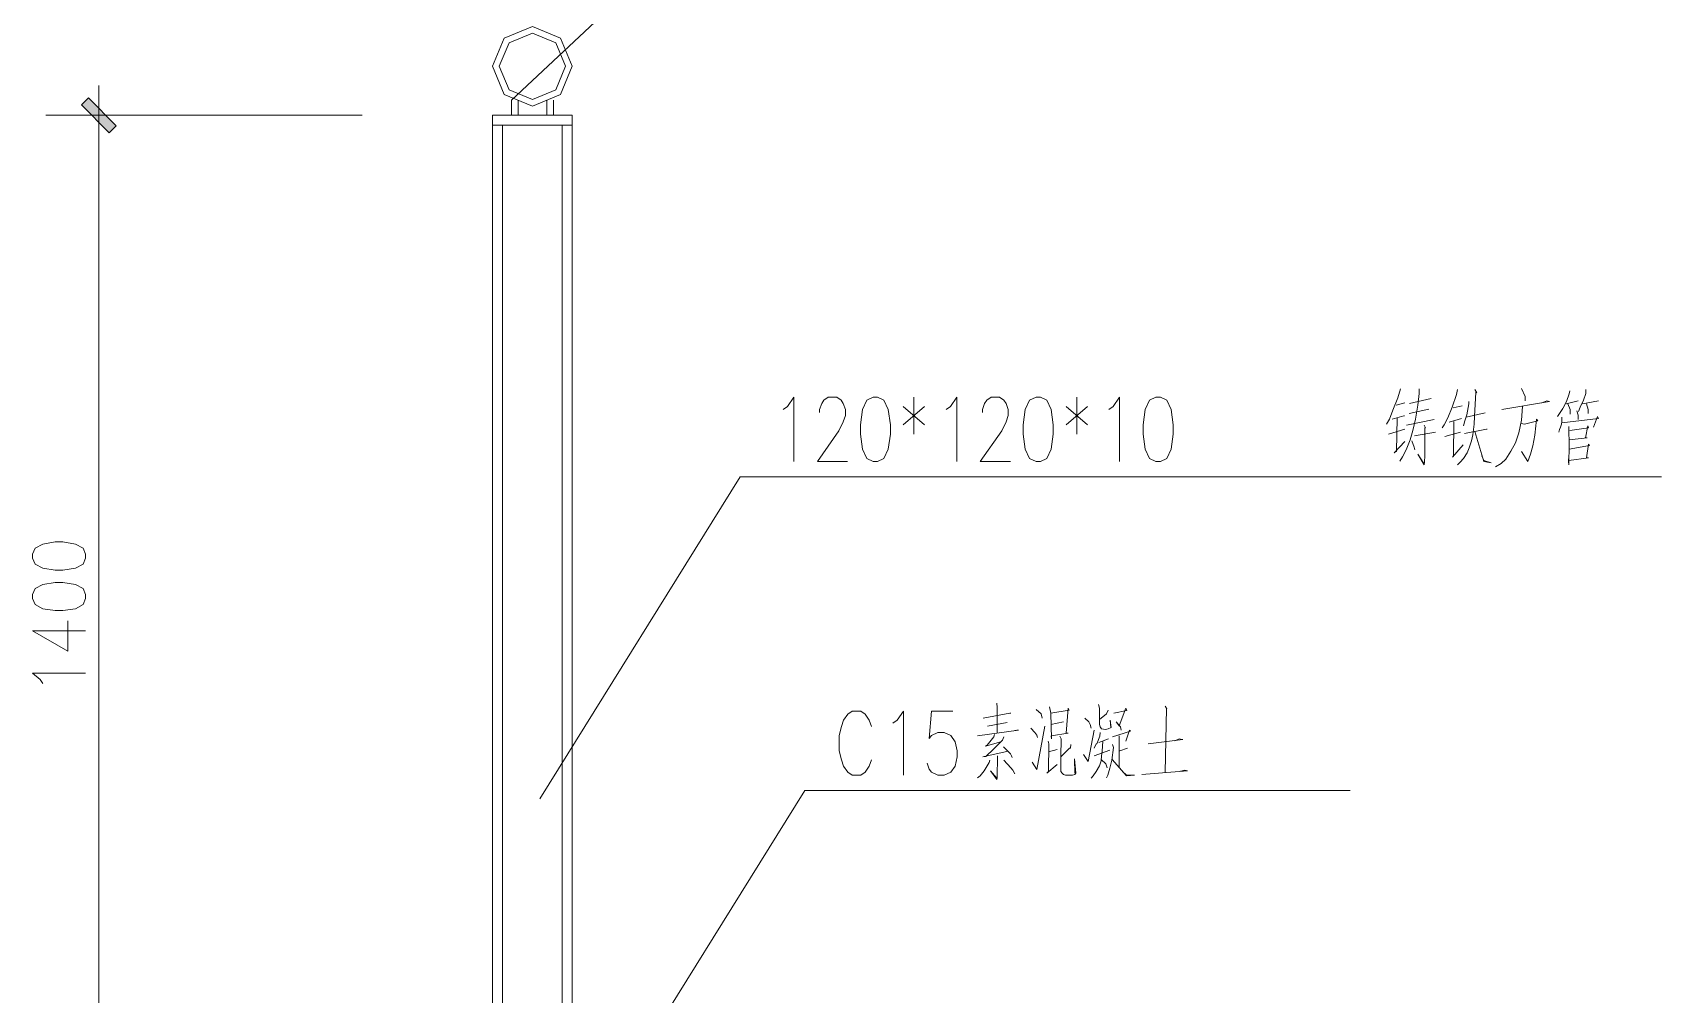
# Model space of a CAD drawing. Header units: millimetres. Extents: x 0 to 414, y 0 to 292.
# Drawn here: x 284.5 to 351.7, y 195 to 234.7 of the extents above; entities that cross this region are included whole.
import ezdxf

# ---------------------------------------------------------------- set-up
doc = ezdxf.new("R2010")
doc.units = ezdxf.units.MM

msp = doc.modelspace()

# ---------------------------------------------------------------- hatches: boundary and pattern name
h = msp.add_hatch(color=0)
h.dxf.hatch_style = 2
h.paths.add_polyline_path([(287.919583, 230.826028), (287.630306, 230.533222), (286.48025, 231.683278), (286.773056, 231.972556)])

# ---------------------------------------------------------------- linework, layer by layer
at = {"color": 0, "lineweight": 0}
for points in [[(304.217917, 231.880833), (314.988222, 241.963222)], [(287.199917, 230.021694), (287.199917, 232.484083)], [(304.217917, 231.880833), (304.217917, 231.252889)], [(304.493083, 231.880833), (304.493083, 231.252889)], [(305.674889, 231.880833), (305.674889, 231.252889)], [(305.950056, 231.880833), (305.950056, 231.252889)], [(298.058417, 231.252889), (285.012694, 231.252889)], [(287.199917, 190.231889), (287.199917, 231.245833)], [(303.441806, 231.252889), (306.726167, 231.252889)], [(306.726167, 231.252889), (303.441806, 231.252889)], [(303.441806, 231.252889), (303.441806, 183.61025)], [(306.726167, 231.252889), (306.726167, 183.61025)], [(303.441806, 230.843667), (306.726167, 230.843667)], [(303.854556, 230.843667), (303.854556, 183.61025)], [(306.316944, 230.843667), (306.316944, 183.61025)], [(340.889167, 219.967528), (340.779806, 219.604167), (340.58225, 219.089111), (340.437611, 218.72575), (340.310611, 218.517611)], [(341.668806, 219.967528), (341.668806, 219.784083), (341.612361, 219.293722), (341.506528, 218.72575), (341.397167, 218.260083), (341.287806, 217.872028), (341.125528, 217.459278), (340.980889, 217.173528), (340.871528, 216.993611)], [(343.242194, 219.939306), (343.206917, 219.734694), (343.023472, 219.216111), (342.843556, 218.778667), (342.698917, 218.492917), (342.607194, 218.365917)], [(343.965389, 219.939306), (344.039472, 219.812306), (344.000667, 219.837), (343.94775, 218.828056), (343.930111, 218.517611), (343.873667, 218.080167), (343.82075, 217.822639), (343.729028, 217.536889), (343.640833, 217.32875), (343.496194, 217.099444), (343.351556, 216.944222), (343.242194, 216.838389)], [(345.8845, 219.992222), (346.029139, 219.657083), (346.029139, 219.477167)], [(347.874167, 219.889917), (347.856528, 219.759389), (347.747167, 219.448944), (347.602528, 219.191417), (347.584889, 219.166722), (347.457889, 218.958583), (347.366167, 218.828056)], [(348.544444, 219.939306), (348.544444, 219.784083), (348.435083, 219.501861), (348.308083, 219.216111), (348.234, 219.036194)], [(315.432722, 219.120861), (315.609111, 219.247861), (315.873694, 219.625333), (315.873694, 216.972444)], [(316.932028, 218.993861), (316.932028, 219.120861), (317.02375, 219.371333), (317.111944, 219.498333), (317.288333, 219.625333), (317.641111, 219.625333), (317.8175, 219.498333), (317.905694, 219.371333), (317.993889, 219.120861), (317.993889, 218.866861), (317.905694, 218.616389), (317.729306, 218.235389), (316.843833, 216.972444), (318.082083, 216.972444)], [(320.378667, 219.247861), (321.264139, 218.489389)], [(321.264139, 219.247861), (320.378667, 218.489389)], [(320.823167, 219.625333), (320.823167, 218.108389)], [(322.146083, 219.120861), (322.326, 219.247861), (322.590583, 219.625333), (322.590583, 216.972444)], [(323.648917, 218.993861), (323.648917, 219.120861), (323.737111, 219.371333), (323.825306, 219.498333), (324.005222, 219.625333), (324.358, 219.625333), (324.534389, 219.498333), (324.622583, 219.371333), (324.710778, 219.120861), (324.710778, 218.866861), (324.622583, 218.616389), (324.446194, 218.235389), (323.560722, 216.972444), (324.798972, 216.972444)], [(327.095556, 219.247861), (327.981028, 218.489389)], [(327.981028, 219.247861), (327.095556, 218.489389)], [(327.540056, 219.625333), (327.540056, 218.108389)], [(328.862972, 219.120861), (329.039361, 219.247861), (329.307472, 219.625333), (329.307472, 216.972444)], [(340.70925, 219.293722), (341.072611, 219.399556)], [(342.067444, 219.1385), (341.252528, 218.958583)], [(341.270167, 219.371333), (342.155639, 219.579472)], [(343.43975, 219.269028), (343.062278, 219.191417)], [(343.711389, 219.448944), (343.711389, 219.346639), (343.623194, 218.905667), (343.549111, 218.648139), (343.496194, 218.44)], [(345.919778, 219.244333), (345.8845, 218.672833), (345.775139, 218.157778), (345.6305, 217.745028), (345.450583, 217.406361), (345.231861, 217.071222), (345.051944, 216.891306), (344.815583, 216.760778)], [(345.069583, 219.113806), (347.041611, 219.448944), (346.93225, 219.477167), (346.717056, 219.399556)], [(347.729528, 219.346639), (348.216361, 219.477167)], [(347.800083, 219.346639), (347.891806, 219.113806), (347.891806, 218.933889)], [(348.163444, 219.060889), (348.216361, 218.880972), (348.216361, 218.701056)], [(348.399806, 219.346639), (349.066556, 219.477167)], [(348.562083, 219.346639), (348.632639, 219.113806), (348.632639, 218.958583)], [(341.051444, 218.856278), (341.033806, 218.856278), (340.546972, 218.72575)], [(340.762167, 218.778667), (340.726889, 217.381667), (340.635167, 217.32875), (341.072611, 217.794417)], [(341.143167, 218.468222), (342.282639, 218.701056)], [(341.866361, 218.468222), (341.922806, 218.365917), (341.901639, 218.365917), (341.901639, 217.226444), (341.884, 216.944222), (341.866361, 216.838389), (341.612361, 217.279361), (341.848722, 216.891306)], [(342.9, 218.595222), (343.404472, 218.750444)], [(343.097556, 218.623444), (343.079917, 217.20175), (343.044639, 217.148833), (343.478556, 217.667417)], [(343.605556, 218.803361), (344.381667, 218.983278)], [(345.866861, 218.545833), (346.0115, 218.517611), (346.554778, 218.648139), (346.498333, 218.72575), (346.480694, 218.44), (346.427778, 218.055472), (346.353694, 217.6145), (346.261972, 217.279361), (346.1385, 216.968917), (345.8845, 217.381667)], [(347.549611, 218.803361), (347.549611, 218.623444), (347.528444, 218.517611), (347.493167, 218.390611), (347.457889, 218.288306), (347.422611, 218.182472)], [(347.549611, 218.570528), (349.066556, 218.750444), (349.013639, 218.828056), (348.851361, 218.390611)], [(347.838889, 218.415306), (347.838889, 218.288306), (347.856528, 217.692111), (347.838889, 216.838389), (347.82125, 216.993611), (347.838889, 217.20175)], [(347.874167, 218.260083), (348.650278, 218.365917), (348.615, 218.44), (348.526806, 217.949639), (348.597361, 217.949639), (347.856528, 217.872028)], [(340.402333, 218.104861), (341.072611, 218.313)], [(341.361889, 217.822639), (341.450083, 217.561583), (341.488889, 217.459278)], [(341.467722, 218.02725), (342.339083, 218.182472)], [(343.369194, 218.182472), (342.716556, 218.002556)], [(344.473389, 218.313), (344.434583, 218.313), (343.531472, 218.133083)], [(343.965389, 218.210694), (344.32875, 216.968917), (344.635667, 216.916), (344.32875, 217.021833), (344.254667, 217.20175)], [(347.856528, 217.483972), (348.689083, 217.639194), (348.650278, 217.692111), (348.562083, 217.124139), (348.650278, 217.124139), (347.838889, 217.021833)], [(305.396194, 203.058889), (313.65825, 216.348028), (351.655944, 216.348028)], [(284.465889, 209.987444), (285.926389, 209.154889), (285.926389, 210.403722)], [(284.465889, 209.987444), (286.653111, 209.987444)], [(284.882167, 207.821389), (284.779861, 207.987194), (284.465889, 208.237667), (286.653111, 208.237667)], [(324.238056, 207.01), (324.255694, 206.830083), (324.255694, 205.768222)], [(328.436111, 206.957083), (328.471389, 206.801861), (328.471389, 206.131583), (328.506667, 206.029278), (328.563111, 205.951667), (328.725389, 205.923444), (328.83475, 205.951667), (328.958222, 206.001056), (328.922944, 206.3115), (328.940583, 206.001056)], [(319.069861, 206.050444), (318.981667, 206.304444), (318.805278, 206.558444), (318.625361, 206.681917), (318.272583, 206.681917), (318.096194, 206.558444), (317.919806, 206.304444), (317.831611, 206.050444), (317.743417, 205.672972), (317.743417, 205.0415), (317.831611, 204.664028), (317.919806, 204.410028), (318.096194, 204.159556), (318.272583, 204.032556), (318.625361, 204.032556), (318.805278, 204.159556), (318.981667, 204.410028), (319.069861, 204.664028)], [(319.951806, 206.177444), (320.128194, 206.304444), (320.392778, 206.681917), (320.392778, 204.032556)], [(322.428306, 206.681917), (321.542833, 206.681917), (321.454639, 205.545972), (321.542833, 205.672972), (321.807417, 205.799972), (322.072, 205.799972), (322.340111, 205.672972), (322.5165, 205.418972), (322.604694, 205.0415), (322.604694, 204.791028), (322.5165, 204.410028), (322.340111, 204.159556), (322.072, 204.032556), (321.807417, 204.032556), (321.542833, 204.159556), (321.454639, 204.283028), (321.366444, 204.537028)], [(324.816611, 206.59725), (324.781333, 206.59725), (323.677139, 206.389111)], [(325.864361, 206.752472), (326.065444, 206.572556), (326.118361, 206.389111)], [(326.407639, 206.854778), (326.464083, 206.59725), (326.499361, 205.535389), (326.481722, 205.665917), (327.187278, 205.768222), (327.095556, 205.768222), (327.187278, 206.801861), (327.222556, 206.72425), (326.464083, 206.59725)], [(327.875194, 206.389111), (328.037472, 206.233889), (328.090389, 206.131583), (328.129194, 205.976361)], [(328.83475, 206.72425), (328.760667, 206.572556), (328.471389, 206.339722)], [(329.067583, 206.59725), (329.610861, 206.699556), (329.557944, 206.801861), (329.286306, 206.078667), (329.159306, 206.233889), (329.339222, 206.029278), (329.3745, 205.89875)], [(331.18425, 206.879472), (331.258333, 206.777167), (331.240694, 206.801861), (331.18425, 204.141917)], [(324.978889, 205.874056), (325.070611, 205.89875), (325.141167, 205.89875), (323.440778, 205.665917)], [(324.527333, 205.613), (324.474417, 205.486), (324.111056, 205.122639), (323.7865, 204.812194), (323.6595, 204.7875), (324.70725, 205.020333)], [(324.146333, 205.718833), (324.111056, 205.613), (323.839417, 205.277861), (323.768861, 205.228472), (324.400333, 205.408389)], [(323.857056, 206.053972), (324.671972, 206.209194)], [(325.649167, 205.976361), (325.811444, 205.796444), (325.885528, 205.690611), (325.920806, 205.588306)], [(325.702083, 204.579361), (325.885528, 204.268917), (326.227722, 206.053972)], [(326.464083, 206.131583), (326.986194, 206.233889)], [(326.841556, 205.641222), (326.898, 205.535389), (326.880361, 204.812194), (326.880361, 204.297139), (326.880361, 204.191306), (326.933278, 204.113694), (326.986194, 204.064306), (327.077917, 204.039611), (327.367194, 204.039611), (327.458917, 204.064306), (327.494194, 204.113694), (327.441278, 204.709889), (327.458917, 204.113694)], [(327.81875, 204.889806), (328.002194, 204.607583), (328.252667, 205.89875)], [(328.506667, 205.796444), (328.489028, 205.641222), (328.362028, 205.330778), (328.344389, 205.330778), (328.252667, 205.150861)], [(329.014667, 205.613), (329.7555, 205.845833), (329.720222, 205.89875), (329.557944, 205.433083)], [(329.286306, 205.665917), (329.286306, 205.588306), (329.286306, 204.37475)], [(324.509694, 205.20025), (324.798972, 204.918028), (324.851889, 204.840417), (324.869528, 204.762806)], [(326.354722, 205.433083), (326.39, 205.330778), (326.372361, 204.191306), (326.301806, 204.113694), (326.735722, 204.477056)], [(326.735722, 205.097944), (326.372361, 204.995639)], [(327.296639, 205.306083), (327.279, 205.150861), (327.240194, 205.150861), (326.880361, 204.7875)], [(328.616028, 205.433083), (328.58075, 205.020333), (328.563111, 204.840417), (328.545472, 204.632278), (328.471389, 204.424139), (328.344389, 204.191306), (328.217389, 204.011389), (328.129194, 203.909083)], [(328.252667, 204.840417), (328.905306, 205.07325)], [(328.45375, 205.380167), (328.852389, 205.535389)], [(329.014667, 205.306083), (329.049944, 205.175556), (328.979389, 204.656972), (328.905306, 204.321833), (328.813583, 204.039611), (328.760667, 203.933778)], [(329.321583, 205.045028), (329.6285, 205.150861)], [(330.478694, 205.330778), (331.907444, 205.510694), (331.889806, 205.510694), (331.762806, 205.535389), (331.582889, 205.457778)], [(323.948778, 204.656972), (323.931139, 204.554667), (323.712417, 204.219528), (323.550139, 204.011389), (323.440778, 203.933778)], [(324.273333, 204.840417), (324.255694, 203.933778), (324.238056, 203.856167), (323.984056, 204.219528), (324.238056, 203.909083)], [(324.527333, 204.656972), (324.816611, 204.346528), (324.908333, 204.244222), (324.978889, 204.089)], [(328.545472, 204.685194), (328.743028, 204.50175), (328.795944, 204.346528)], [(328.997028, 204.685194), (329.593222, 204.011389), (329.917778, 204.039611), (329.593222, 204.039611), (329.430944, 204.191306)], [(330.224694, 204.064306), (332.108528, 204.219528), (331.999167, 204.244222), (331.762806, 204.191306)], [(308.063194, 190.119), (316.321722, 203.408139), (338.818361, 203.408139)]]:
    msp.add_lwpolyline(points, dxfattribs=at)
for points in [[(303.441806, 233.277833), (303.925111, 234.438472), (305.08575, 234.91825), (306.246389, 234.438472), (306.726167, 233.277833), (306.246389, 232.117194), (305.08575, 231.633889), (303.925111, 232.117194)], [(303.716972, 233.277833), (304.119139, 234.244444), (305.08575, 234.643083), (306.052361, 234.244444), (306.451, 233.277833), (306.052361, 232.307694), (305.08575, 231.909056), (304.119139, 232.307694)], [(287.919583, 230.826028), (287.630306, 230.533222), (286.48025, 231.683278), (286.773056, 231.972556)], [(319.143944, 219.625333), (318.879361, 219.498333), (318.699444, 219.120861), (318.61125, 218.489389), (318.61125, 218.108389), (318.699444, 217.476917), (318.879361, 217.099444), (319.143944, 216.972444), (319.320333, 216.972444), (319.584917, 217.099444), (319.761306, 217.476917), (319.8495, 218.108389), (319.8495, 218.489389), (319.761306, 219.120861), (319.584917, 219.498333), (319.320333, 219.625333)], [(325.860833, 219.625333), (325.592722, 219.498333), (325.416333, 219.120861), (325.328139, 218.489389), (325.328139, 218.108389), (325.416333, 217.476917), (325.592722, 217.099444), (325.860833, 216.972444), (326.037222, 216.972444), (326.301806, 217.099444), (326.478194, 217.476917), (326.566389, 218.108389), (326.566389, 218.489389), (326.478194, 219.120861), (326.301806, 219.498333), (326.037222, 219.625333)], [(330.806778, 219.625333), (330.542194, 219.498333), (330.365806, 219.120861), (330.277611, 218.489389), (330.277611, 218.108389), (330.365806, 217.476917), (330.542194, 217.099444), (330.806778, 216.972444), (330.986694, 216.972444), (331.251278, 217.099444), (331.427667, 217.476917), (331.515861, 218.108389), (331.515861, 218.489389), (331.427667, 219.120861), (331.251278, 219.498333), (330.986694, 219.625333)], [(284.465889, 212.989583), (284.571722, 212.739111), (284.882167, 212.573306), (285.404278, 212.488639), (285.71825, 212.488639), (286.236833, 212.573306), (286.550806, 212.739111), (286.653111, 212.989583), (286.653111, 213.155389), (286.550806, 213.405861), (286.236833, 213.571667), (285.71825, 213.656333), (285.404278, 213.656333), (284.882167, 213.571667), (284.571722, 213.405861), (284.465889, 213.155389)], [(284.465889, 211.320944), (284.571722, 211.074), (284.882167, 210.904667), (285.404278, 210.823528), (285.71825, 210.823528), (286.236833, 210.904667), (286.550806, 211.074), (286.653111, 211.320944), (286.653111, 211.490278), (286.550806, 211.74075), (286.236833, 211.906556), (285.71825, 211.987694), (285.404278, 211.987694), (284.882167, 211.906556), (284.571722, 211.74075), (284.465889, 211.490278)]]:
    msp.add_lwpolyline(points, close=True, dxfattribs=at)

doc.saveas('drawing.dxf')
